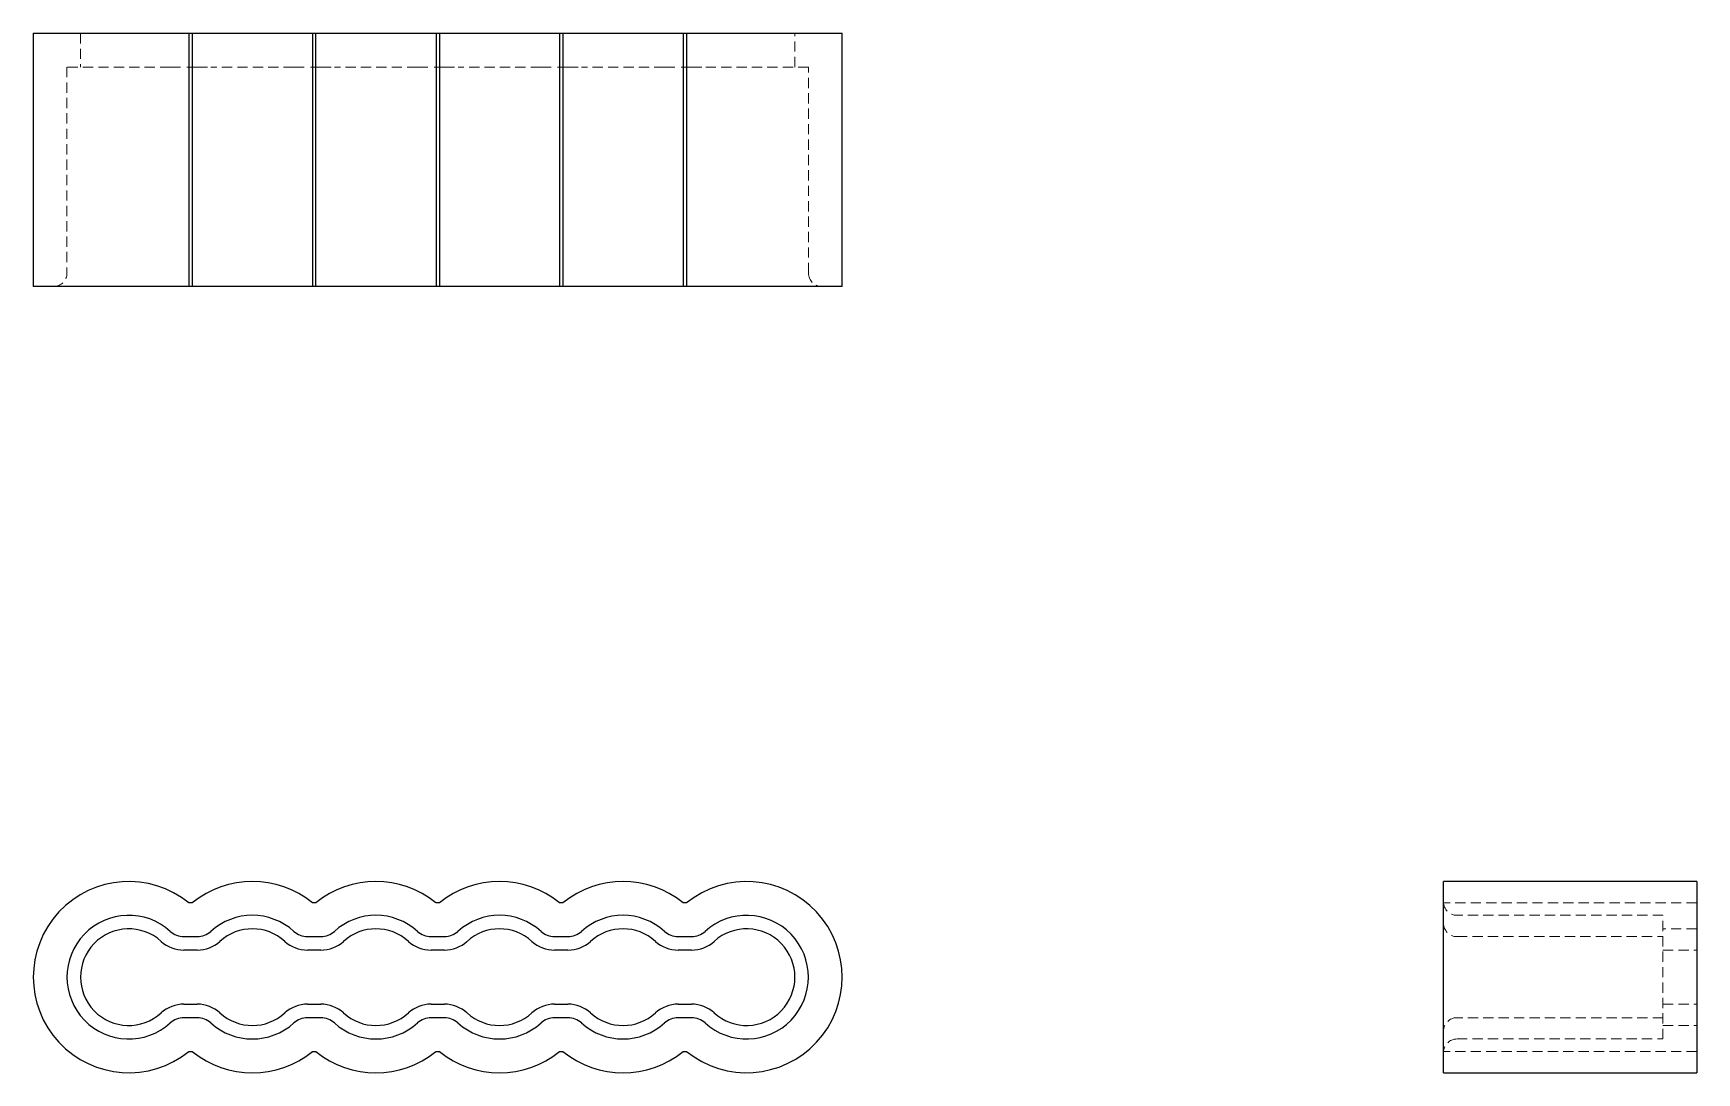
# Model space of a CAD drawing. Header units: millimetres. Extents: x 33 to 239, y 45 to 174.
import ezdxf

# ---------------------------------------------------------------- set-up
doc = ezdxf.new("R2010")
doc.units = ezdxf.units.MM
doc.linetypes.add('HIDDEN', pattern=[1.905, 1.27, -0.635])

msp = doc.modelspace()

# ---------------------------------------------------------------- linework, layer by layer
at = {"color": 7, "linetype": 'Continuous', "lineweight": 25}
for p, q in [((33, 173.65), (33, 142.35)), ((33, 173.65), (52.24, 173.65)), ((52.24, 173.65), (52.24, 142.35)), ((52.24, 173.65), (52.66, 173.65)), ((52.66, 173.65), (52.66, 142.35)), ((52.66, 173.65), (67.52, 173.65)), ((67.52, 173.65), (67.52, 142.35)), ((67.52, 173.65), (67.93, 173.65)), ((67.93, 142.35), (67.93, 173.65)), ((67.93, 173.65), (82.79, 173.65)), ((82.79, 173.65), (82.79, 142.35)), ((82.79, 173.65), (83.21, 173.65)), ((83.21, 173.65), (83.21, 142.35)), ((83.21, 173.65), (98.07, 173.65)), ((98.07, 173.65), (98.07, 142.35)), ((98.07, 173.65), (98.48, 173.65)), ((98.48, 173.65), (98.48, 142.35)), ((98.48, 173.65), (113.34, 173.65)), ((113.34, 173.65), (113.34, 142.35)), ((113.34, 173.65), (113.76, 173.65)), ((113.76, 173.65), (113.76, 142.35)), ((113.76, 173.65), (133, 173.65)), ((133, 142.35), (133, 173.65)), ((52.24, 142.35), (33, 142.35)), ((52.66, 142.35), (52.24, 142.35)), ((67.52, 142.35), (52.66, 142.35)), ((67.93, 142.35), (67.52, 142.35)), ((82.79, 142.35), (67.93, 142.35)), ((83.21, 142.35), (82.79, 142.35)), ((98.07, 142.35), (83.21, 142.35)), ((98.48, 142.35), (98.07, 142.35)), ((113.34, 142.35), (98.48, 142.35)), ((113.76, 142.35), (113.34, 142.35)), ((133, 142.35), (113.76, 142.35)), ((238.65, 68.81), (207.35, 68.81)), ((207.35, 45.19), (207.35, 68.81)), ((238.65, 68.81), (238.65, 45.19)), ((52.66, 66.18), (52.24, 66.18)), ((67.93, 66.18), (67.52, 66.18)), ((83.21, 66.18), (82.79, 66.18)), ((98.48, 66.18), (98.07, 66.18)), ((113.76, 66.18), (113.34, 66.18)), ((51.62, 62.01), (53.27, 62.01)), ((66.9, 62.01), (68.55, 62.01)), ((82.18, 62.01), (83.82, 62.01)), ((97.45, 62.01), (99.1, 62.01)), ((112.73, 62.01), (114.38, 62.01)), ((53.27, 60.34), (51.62, 60.34)), ((68.55, 60.34), (66.9, 60.34)), ((83.82, 60.34), (82.18, 60.34)), ((99.1, 60.34), (97.45, 60.34)), ((114.38, 60.34), (112.73, 60.34)), ((51.62, 53.66), (53.27, 53.66)), ((66.9, 53.66), (68.55, 53.66)), ((82.18, 53.66), (83.82, 53.66)), ((97.45, 53.66), (99.1, 53.66)), ((112.73, 53.66), (114.38, 53.66)), ((53.27, 51.99), (51.62, 51.99)), ((68.55, 51.99), (66.9, 51.99)), ((83.82, 51.99), (82.18, 51.99)), ((99.1, 51.99), (97.45, 51.99)), ((114.38, 51.99), (112.73, 51.99)), ((52.24, 47.82), (52.66, 47.82)), ((67.52, 47.82), (67.93, 47.82)), ((82.79, 47.82), (83.21, 47.82)), ((98.07, 47.82), (98.48, 47.82)), ((113.34, 47.82), (113.76, 47.82)), ((207.35, 45.19), (238.65, 45.19))]:
    msp.add_line(p, q, dxfattribs=at)
at = {"color": 7, "linetype": 'HIDDEN', "lineweight": 18}
for p, q in [((38.84, 173.65), (38.84, 169.48)), ((127.16, 169.48), (127.16, 173.65)), ((49.94, 169.48), (37.17, 169.48)), ((37.17, 169.48), (37.17, 144.02)), ((49.94, 169.48), (51.62, 169.48)), ((53.27, 169.48), (51.62, 169.48)), ((53.27, 169.48), (54.96, 169.48)), ((65.22, 169.48), (54.96, 169.48)), ((65.22, 169.48), (66.9, 169.48)), ((68.55, 169.48), (66.9, 169.48)), ((68.55, 169.48), (70.23, 169.48)), ((80.49, 169.48), (70.23, 169.48)), ((80.49, 169.48), (82.18, 169.48)), ((83.82, 169.48), (82.18, 169.48)), ((83.82, 169.48), (85.51, 169.48)), ((95.77, 169.48), (85.51, 169.48)), ((95.77, 169.48), (97.45, 169.48)), ((99.1, 169.48), (97.45, 169.48)), ((99.1, 169.48), (100.78, 169.48)), ((111.04, 169.48), (100.78, 169.48)), ((111.04, 169.48), (112.73, 169.48)), ((114.38, 169.48), (112.73, 169.48)), ((114.38, 169.48), (116.06, 169.48)), ((128.83, 169.48), (116.06, 169.48)), ((128.83, 144.02), (128.83, 169.48)), ((238.65, 66.18), (207.35, 66.18)), ((234.48, 64.64), (209.02, 64.64)), ((234.48, 49.36), (234.48, 64.64)), ((209.02, 62.01), (234.48, 62.01)), ((238.65, 62.97), (234.48, 62.97)), ((234.48, 60.34), (238.65, 60.34)), ((234.48, 53.66), (238.65, 53.66)), ((234.48, 51.99), (209.02, 51.99)), ((209.02, 49.36), (234.48, 49.36)), ((234.48, 51.03), (238.65, 51.03)), ((238.65, 47.82), (207.35, 47.82))]:
    msp.add_line(p, q, dxfattribs=at)
for centre, start, end in [((35.5, 144.02), 270, 0), ((130.5, 144.02), 180, 270), ((209.02, 66.31), 180, 270), ((209.02, 63.68), 180, 270), ((209.02, 50.32), 90, 180), ((209.02, 47.69), 90, 180)]:
    msp.add_arc(centre, 1.67, start, end, dxfattribs=at)
at = {"color": 7, "linetype": 'Continuous', "lineweight": 25}
for centre, radius, start, end in [((44.81, 57), 11.81, 51.0218, 308.9782), ((60.09, 57), 11.81, 51.0218, 128.9782), ((75.36, 57), 11.81, 51.0218, 128.9782), ((90.64, 57), 11.81, 51.0218, 128.9782), ((105.91, 57), 11.81, 51.0218, 128.9782), ((121.19, 57), 11.81, 231.0218, 128.9782), ((44.81, 57), 7.64, 47.7946, 312.2054), ((60.09, 57), 7.64, 47.7946, 132.2054), ((75.36, 57), 7.64, 47.7946, 132.2054), ((90.64, 57), 7.64, 47.7946, 132.2054), ((105.91, 57), 7.64, 47.7946, 132.2054), ((121.19, 57), 7.64, 227.7946, 132.2054), ((44.81, 57), 5.97, 47.7946, 312.2054), ((51.62, 64.51), 2.5, 227.7946, 270), ((53.27, 64.51), 2.5, 270, 312.2054), ((60.09, 57), 5.97, 47.7946, 132.2054), ((66.9, 64.51), 2.5, 227.7946, 270), ((68.55, 64.51), 2.5, 270, 312.2054), ((75.36, 57), 5.97, 47.7946, 132.2054), ((82.18, 64.51), 2.5, 227.7946, 270), ((83.82, 64.51), 2.5, 270, 312.2054), ((90.64, 57), 5.97, 47.7946, 132.2054), ((97.45, 64.51), 2.5, 227.7946, 270), ((99.1, 64.51), 2.5, 270, 312.2054), ((105.91, 57), 5.97, 47.7946, 132.2054), ((112.73, 64.51), 2.5, 227.7946, 270), ((114.38, 64.51), 2.5, 270, 312.2054), ((121.19, 57), 5.97, 227.7946, 132.2054), ((51.62, 64.51), 4.17, 227.7946, 270), ((53.27, 64.51), 4.17, 270, 312.2054), ((66.9, 64.51), 4.17, 227.7946, 270), ((68.55, 64.51), 4.17, 270, 312.2054), ((82.18, 64.51), 4.17, 227.7946, 270), ((83.82, 64.51), 4.17, 270, 312.2054), ((97.45, 64.51), 4.17, 227.7946, 270), ((99.1, 64.51), 4.17, 270, 312.2054), ((112.73, 64.51), 4.17, 227.7946, 270), ((114.38, 64.51), 4.17, 270, 312.2054), ((51.62, 49.49), 4.17, 90, 132.2054), ((53.27, 49.49), 4.17, 47.7946, 90), ((66.9, 49.49), 4.17, 90, 132.2054), ((68.55, 49.49), 4.17, 47.7946, 90), ((82.18, 49.49), 4.17, 90, 132.2054), ((83.82, 49.49), 4.17, 47.7946, 90), ((97.45, 49.49), 4.17, 90, 132.2054), ((99.1, 49.49), 4.17, 47.7946, 90), ((112.73, 49.49), 4.17, 90, 132.2054), ((114.38, 49.49), 4.17, 47.7946, 90), ((51.62, 49.49), 2.5, 90, 132.2054), ((53.27, 49.49), 2.5, 47.7946, 90), ((60.09, 57), 5.97, 227.7946, 312.2054), ((66.9, 49.49), 2.5, 90, 132.2054), ((68.55, 49.49), 2.5, 47.7946, 90), ((75.36, 57), 5.97, 227.7946, 312.2054), ((82.18, 49.49), 2.5, 90, 132.2054), ((83.82, 49.49), 2.5, 47.7946, 90), ((90.64, 57), 5.97, 227.7946, 312.2054), ((97.45, 49.49), 2.5, 90, 132.2054), ((99.1, 49.49), 2.5, 47.7946, 90), ((105.91, 57), 5.97, 227.7946, 312.2054), ((112.73, 49.49), 2.5, 90, 132.2054), ((114.38, 49.49), 2.5, 47.7946, 90), ((60.09, 57), 7.64, 227.7946, 312.2054), ((75.36, 57), 7.64, 227.7946, 312.2054), ((90.64, 57), 7.64, 227.7946, 312.2054), ((105.91, 57), 7.64, 227.7946, 312.2054), ((60.09, 57), 11.81, 231.0218, 308.9782), ((75.36, 57), 11.81, 231.0218, 308.9782), ((90.64, 57), 11.81, 231.0218, 308.9782), ((105.91, 57), 11.81, 231.0218, 308.9782)]:
    msp.add_arc(centre, radius, start, end, dxfattribs=at)

doc.saveas('drawing.dxf')
